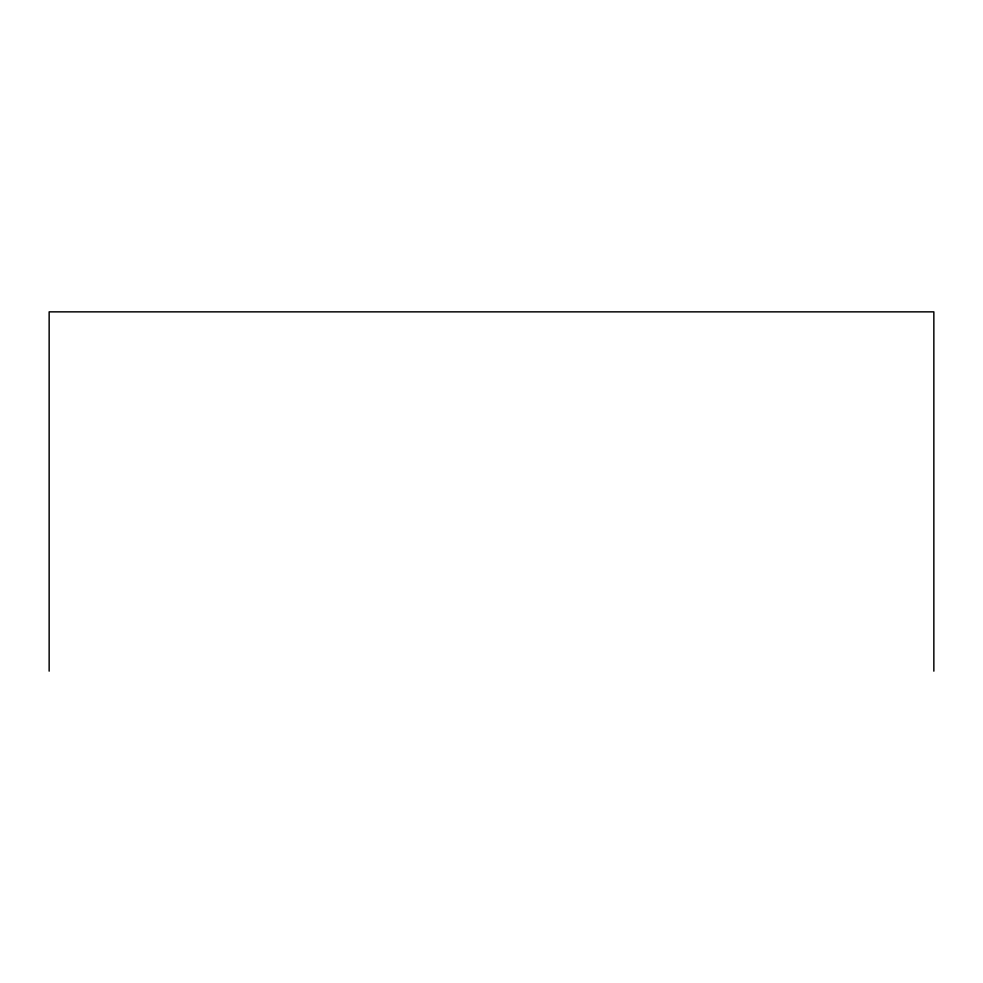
<?xml version="1.0" encoding="UTF-8"?>
<svg xmlns="http://www.w3.org/2000/svg" width="983" height="983" viewBox="0 0 983 983"><rect width="100%" height="100%" fill="white"/><g stroke="black" fill="none" stroke-linecap="round" stroke-linejoin="round"><path stroke-width="1.47" d="M933.85 671.143L933.85 311.857L49.15 311.857L49.15 671.143"/></g></svg>
